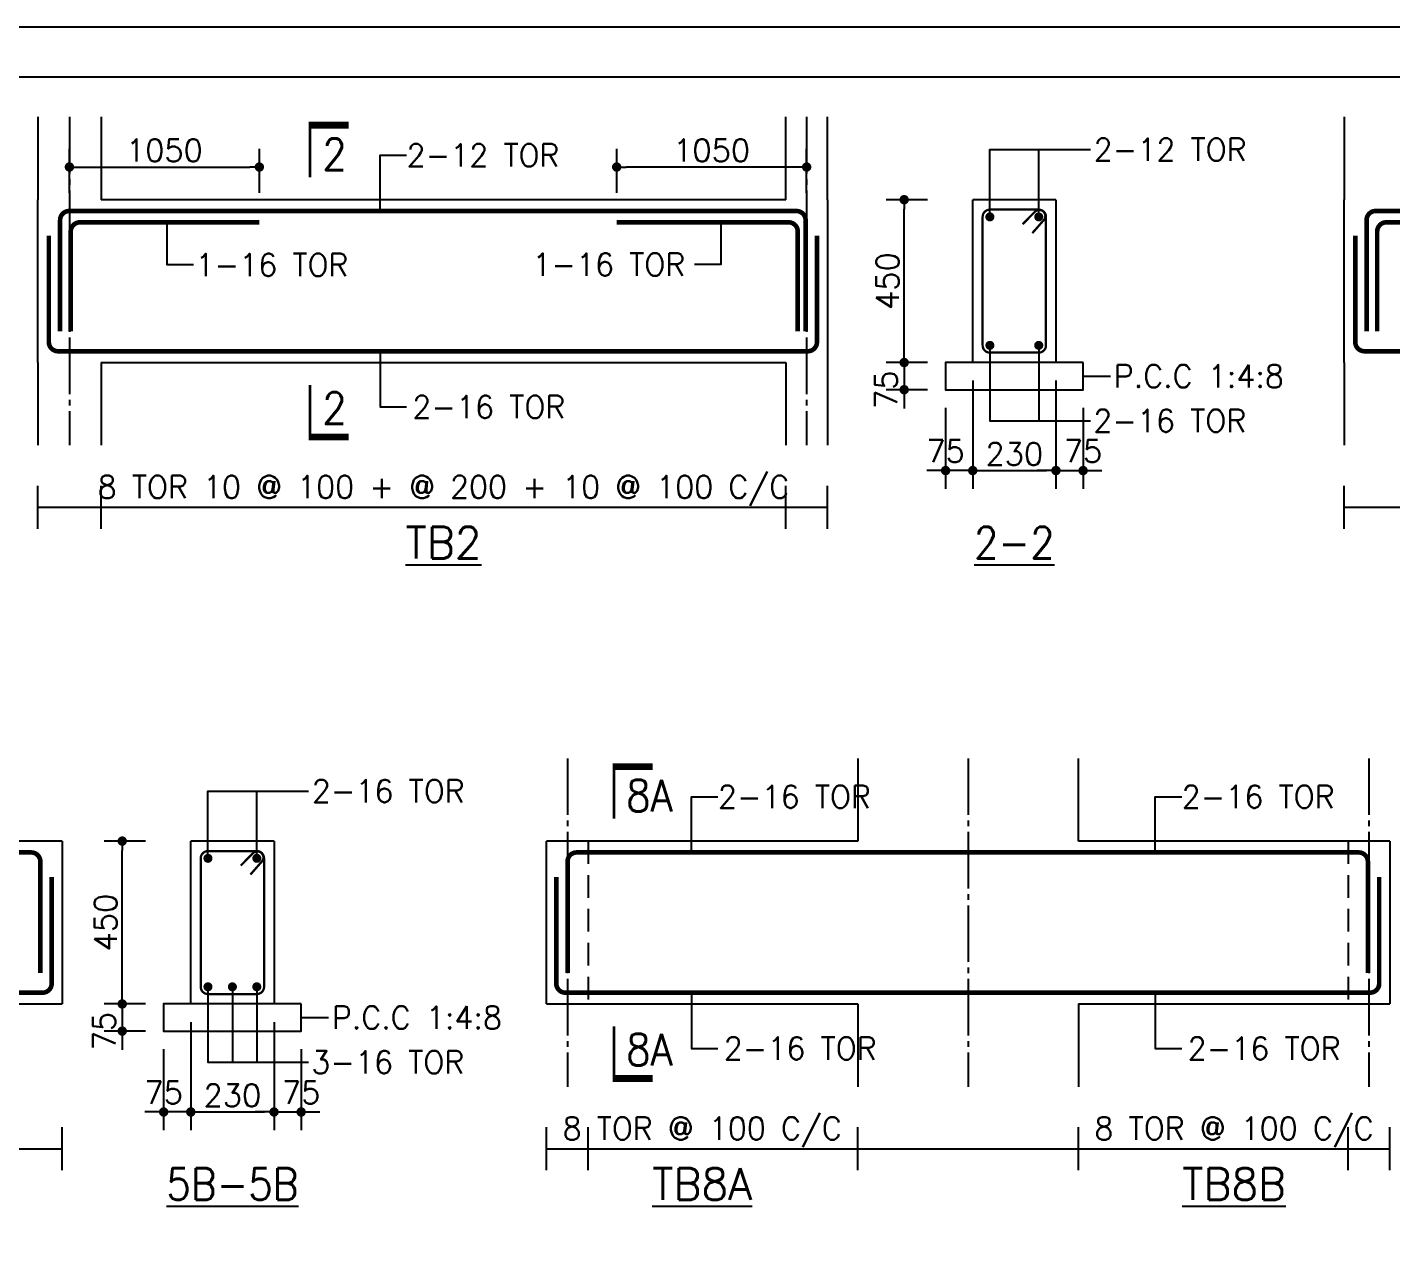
# Model space of a CAD drawing. Extents: x -200722 to 834823, y -494970 to 88783.
# Drawn here: x 240281 to 255365, y -377637 to -364050 of the extents above; entities that cross this region are included whole.
import ezdxf
from ezdxf.enums import TextEntityAlignment as Align

# ---------------------------------------------------------------- set-up
doc = ezdxf.new("R2010")
doc.units = 0
doc.header["$LTSCALE"] = 100
doc.header["$MEASUREMENT"] = 0
doc.header["$PDMODE"] = 34
doc.linetypes.add('CL', pattern=[3.25, 2.5, -0.25, 0.25, -0.25])
doc.linetypes.add('HIDDEN', pattern=[0.375, 0.25, -0.125])
doc.layers.get('0').update_dxf_attribs({"linetype": 'CONTINUOUS'})
doc.layers.get('DEFPOINTS').update_dxf_attribs({"linetype": 'CONTINUOUS'})
doc.layers.add('9_PRINT BOUNDARY_NON PRINT', color=32, linetype='CONTINUOUS', plot=False)
doc.layers.add('9_TITLE TEXT', color=7, linetype='CONTINUOUS', lineweight=20)
for name, color, linetype in [('ARO', 7, 'CONTINUOUS'), ('B_NO', 3, 'CONTINUOUS'), ('BEAM', 4, 'CONTINUOUS'), ('CL', 8, 'CL'), ('FOOTING DIM', 4, 'CONTINUOUS'), ('STEEL', 6, 'CONTINUOUS'), ('TEXT', 2, 'CONTINUOUS')]:
    doc.layers.add(name, color=color, linetype=linetype)
doc.styles.add('ROMANS', font='romans.shx')
doc.styles.get("Standard").update_dxf_attribs({"font": 'simplex.shx'})
doc.dimstyles.new('STANDARD$0', dxfattribs={"dimtxt": 2.5, "dimasz": 2.5, "dimexe": 2, "dimexo": 0.7, "dimgap": 0.9, "dimtad": 1, "dimdec": 0, "dimdsep": 46, "dimtxsty": 'ROMANS', "dimcen": 0.09, "dimclrd": 4, "dimclre": 4, "dimclrt": 3, "dimadec": 0, "dimazin": 0, "dimtfac": 1, "dimtdec": 0, "dimtmove": 0, "dimatfit": 3, "dimfxl": 1, "dimtolj": 1, "dimtzin": 0, "dimarcsym": 0})

# ---------------------------------------------------------------- blocks, each defined once
blk = doc.blocks.new('DOT')
at = {"color": 0, "linetype": 'ByBlock'}
blk.add_line((-0.5, 0), (-1, 0), dxfattribs=at)
at = {"color": 0, "linetype": 'ByBlock', "const_width": 0.5}
blk.add_lwpolyline([(-0.25, 0, 1), (0.25, 0, 1)], format="xyb", close=True, dxfattribs=at)
blk = doc.blocks.new('*D1426')
at = {"layer": 'BEAM', "color": 0, "lineweight": -2, "transparency": 16777216}
for p, q in [((246797, -365880), (246797, -365394)), ((248897, -365880), (248897, -365394)), ((248793, -365594), (246901, -365594))]:
    blk.add_line(p, q, dxfattribs=at)
at = {"layer": 'DEFPOINTS', "color": 0, "lineweight": -3, "transparency": 16777216}
for p in [(246797, -365594), (246797, -366080), (248897, -366080)]:
    blk.add_point(p, dxfattribs=at)
at = {"layer": 'BEAM', "color": 0, "lineweight": -2, "transparency": 16777216, "xscale": 104, "yscale": 104, "zscale": 104, "rotation": 180}
blk.add_blockref('DOT', (246797, -365594), dxfattribs=at)
at = {"layer": 'BEAM', "color": 0, "lineweight": -2, "transparency": 16777216, "xscale": 104, "yscale": 104, "zscale": 104}
blk.add_blockref('DOT', (248897, -365594), dxfattribs=at)
at = {"layer": 'BEAM', "color": 0, "transparency": 16777216, "insert": (247847, -365410), "char_height": 248, "attachment_point": 5}
blk.add_mtext('\\A1;1050', dxfattribs=at)
blk = doc.blocks.new('_DOT')
at = {"color": 0, "linetype": 'ByBlock'}
blk.add_line((-0.5, 0), (-1, 0), dxfattribs=at)
at = {"color": 0, "linetype": 'ByBlock', "const_width": 0.5}
blk.add_lwpolyline([(-0.25, 0, 1), (0.25, 0, 1)], format="xyb", close=True, dxfattribs=at)
blk = doc.blocks.new('*D1427')
at = {"layer": 'BEAM', "color": 0, "lineweight": -2, "transparency": 16777216}
for p, q in [((250733, -367955), (250733, -369149)), ((251653, -367955), (251653, -369149)), ((250837, -368949), (251549, -368949))]:
    blk.add_line(p, q, dxfattribs=at)
at = {"layer": 'DEFPOINTS', "color": 0, "lineweight": -3, "transparency": 16777216}
for p in [(250733, -367755), (251653, -367755), (251653, -368949)]:
    blk.add_point(p, dxfattribs=at)
at = {"layer": 'BEAM', "color": 0, "lineweight": -2, "transparency": 16777216, "xscale": 104, "yscale": 104, "zscale": 104, "rotation": 180}
blk.add_blockref('DOT', (250733, -368949), dxfattribs=at)
at = {"layer": 'BEAM', "color": 0, "lineweight": -2, "transparency": 16777216, "xscale": 104, "yscale": 104, "zscale": 104}
blk.add_blockref('DOT', (251653, -368949), dxfattribs=at)
at = {"layer": 'BEAM', "color": 0, "transparency": 16777216, "insert": (251193, -368765), "char_height": 248, "attachment_point": 5}
blk.add_mtext('\\A1;230', dxfattribs=at)
blk = doc.blocks.new('*D1428')
at = {"layer": 'BEAM', "color": 0, "lineweight": -2, "transparency": 16777216}
for p, q in [((250233, -365955), (249775, -365955)), ((249975, -367651), (249975, -366059)), ((250233, -367755), (249775, -367755))]:
    blk.add_line(p, q, dxfattribs=at)
at = {"layer": 'DEFPOINTS', "color": 0, "lineweight": -3, "transparency": 16777216}
for p in [(249975, -365955), (250433, -365955), (250433, -367755)]:
    blk.add_point(p, dxfattribs=at)
at = {"layer": 'BEAM', "color": 0, "lineweight": -2, "transparency": 16777216, "xscale": 104, "yscale": 104, "zscale": 104}
for p, rotation in [((249975, -365955), 90), ((249975, -367755), 270)]:
    blk.add_blockref('DOT', p, dxfattribs=dict(at, rotation=rotation))
at = {"layer": 'BEAM', "color": 0, "transparency": 16777216, "insert": (249791, -366855), "char_height": 248, "attachment_point": 5, "rotation": 90}
blk.add_mtext('\\A1;450', dxfattribs=at)
blk = doc.blocks.new('*D1429')
at = {"layer": 'BEAM', "color": 0, "lineweight": -2, "transparency": 16777216}
for p, q in [((240747, -365880), (240747, -365394)), ((242847, -365880), (242847, -365394)), ((240851, -365594), (242743, -365594))]:
    blk.add_line(p, q, dxfattribs=at)
at = {"layer": 'DEFPOINTS', "color": 0, "lineweight": -3, "transparency": 16777216}
for p in [(242847, -365594), (240747, -366080), (242847, -366080)]:
    blk.add_point(p, dxfattribs=at)
at = {"layer": 'BEAM', "color": 0, "lineweight": -2, "transparency": 16777216, "xscale": 104, "yscale": 104, "zscale": 104, "rotation": 180}
blk.add_blockref('DOT', (240747, -365594), dxfattribs=at)
at = {"layer": 'BEAM', "color": 0, "lineweight": -2, "transparency": 16777216, "xscale": 104, "yscale": 104, "zscale": 104}
blk.add_blockref('DOT', (242847, -365594), dxfattribs=at)
at = {"layer": 'BEAM', "color": 0, "transparency": 16777216, "insert": (241797, -365410), "char_height": 248, "attachment_point": 5}
blk.add_mtext('\\A1;1050', dxfattribs=at)
blk = doc.blocks.new('*D1430')
at = {"layer": 'BEAM', "color": 0, "lineweight": -2, "transparency": 16777216}
for p, q in [((251653, -368255), (251653, -369149)), ((251953, -368255), (251953, -369149)), ((251549, -368949), (251445, -368949)), ((251653, -368949), (251953, -368949)), ((252057, -368949), (252161, -368949))]:
    blk.add_line(p, q, dxfattribs=at)
at = {"layer": 'DEFPOINTS', "color": 0, "lineweight": -3, "transparency": 16777216}
for p in [(251653, -368055), (251953, -368055), (251953, -368949)]:
    blk.add_point(p, dxfattribs=at)
at = {"layer": 'BEAM', "color": 0, "lineweight": -2, "transparency": 16777216, "xscale": 104, "yscale": 104, "zscale": 104}
blk.add_blockref('DOT', (251653, -368949), dxfattribs=at)
at = {"layer": 'BEAM', "color": 0, "lineweight": -2, "transparency": 16777216, "xscale": 104, "yscale": 104, "zscale": 104, "rotation": 180}
blk.add_blockref('DOT', (251953, -368949), dxfattribs=at)
at = {"layer": 'BEAM', "color": 0, "transparency": 16777216, "insert": (251953, -368733), "char_height": 248, "attachment_point": 5}
blk.add_mtext('\\A1;75', dxfattribs=at)
blk = doc.blocks.new('*D1431')
at = {"layer": 'BEAM', "color": 0, "lineweight": -2, "transparency": 16777216}
for p, q in [((250433, -368255), (250433, -369149)), ((250733, -368255), (250733, -369149)), ((250329, -368949), (250225, -368949)), ((250733, -368949), (250433, -368949)), ((250837, -368949), (250941, -368949))]:
    blk.add_line(p, q, dxfattribs=at)
at = {"layer": 'DEFPOINTS', "color": 0, "lineweight": -3, "transparency": 16777216}
for p in [(250433, -368055), (250733, -368055), (250433, -368949)]:
    blk.add_point(p, dxfattribs=at)
at = {"layer": 'BEAM', "color": 0, "lineweight": -2, "transparency": 16777216, "xscale": 104, "yscale": 104, "zscale": 104}
blk.add_blockref('DOT', (250433, -368949), dxfattribs=at)
at = {"layer": 'BEAM', "color": 0, "lineweight": -2, "transparency": 16777216, "xscale": 104, "yscale": 104, "zscale": 104, "rotation": 180}
blk.add_blockref('DOT', (250733, -368949), dxfattribs=at)
at = {"layer": 'BEAM', "color": 0, "transparency": 16777216, "insert": (250433, -368733), "char_height": 248, "attachment_point": 5}
blk.add_mtext('\\A1;75', dxfattribs=at)
blk = doc.blocks.new('*D1432')
at = {"layer": 'BEAM', "color": 0, "lineweight": -2, "transparency": 16777216}
for p, q in [((249975, -367651), (249975, -367547)), ((250233, -367755), (249775, -367755)), ((249975, -367755), (249975, -368055)), ((250233, -368055), (249775, -368055)), ((249975, -368159), (249975, -368263))]:
    blk.add_line(p, q, dxfattribs=at)
at = {"layer": 'DEFPOINTS', "color": 0, "lineweight": -3, "transparency": 16777216}
for p in [(250433, -367755), (249975, -368055), (250433, -368055)]:
    blk.add_point(p, dxfattribs=at)
at = {"layer": 'BEAM', "color": 0, "lineweight": -2, "transparency": 16777216, "xscale": 104, "yscale": 104, "zscale": 104}
for p, rotation in [((249975, -367755), 270), ((249975, -368055), 90)]:
    blk.add_blockref('DOT', p, dxfattribs=dict(at, rotation=rotation))
at = {"layer": 'BEAM', "color": 0, "transparency": 16777216, "insert": (249775, -368055), "char_height": 248, "attachment_point": 5, "rotation": 90}
blk.add_mtext('\\A1;75', dxfattribs=at)
blk = doc.blocks.new('*D1450')
at = {"layer": 'BEAM', "color": 0, "lineweight": -2, "transparency": 16777216}
for p, q in [((242089, -375044), (242089, -376238)), ((243009, -375044), (243009, -376238)), ((242193, -376038), (242905, -376038))]:
    blk.add_line(p, q, dxfattribs=at)
at = {"layer": 'DEFPOINTS', "color": 0, "lineweight": -3, "transparency": 16777216}
for p in [(242089, -374844), (243009, -374844), (243009, -376038)]:
    blk.add_point(p, dxfattribs=at)
at = {"layer": 'BEAM', "color": 0, "lineweight": -2, "transparency": 16777216, "xscale": 104, "yscale": 104, "zscale": 104, "rotation": 180}
blk.add_blockref('DOT', (242089, -376038), dxfattribs=at)
at = {"layer": 'BEAM', "color": 0, "lineweight": -2, "transparency": 16777216, "xscale": 104, "yscale": 104, "zscale": 104}
blk.add_blockref('DOT', (243009, -376038), dxfattribs=at)
at = {"layer": 'BEAM', "color": 0, "transparency": 16777216, "insert": (242549, -375854), "char_height": 248, "attachment_point": 5}
blk.add_mtext('\\A1;230', dxfattribs=at)
blk = doc.blocks.new('*D1451')
at = {"layer": 'BEAM', "color": 0, "lineweight": -2, "transparency": 16777216}
for p, q in [((241589, -373044), (241131, -373044)), ((241331, -374740), (241331, -373148)), ((241589, -374844), (241131, -374844))]:
    blk.add_line(p, q, dxfattribs=at)
at = {"layer": 'DEFPOINTS', "color": 0, "lineweight": -3, "transparency": 16777216}
for p in [(241331, -373044), (241789, -373044), (241789, -374844)]:
    blk.add_point(p, dxfattribs=at)
at = {"layer": 'BEAM', "color": 0, "lineweight": -2, "transparency": 16777216, "xscale": 104, "yscale": 104, "zscale": 104}
for p, rotation in [((241331, -373044), 90), ((241331, -374844), 270)]:
    blk.add_blockref('DOT', p, dxfattribs=dict(at, rotation=rotation))
at = {"layer": 'BEAM', "color": 0, "transparency": 16777216, "insert": (241147, -373944), "char_height": 248, "attachment_point": 5, "rotation": 90}
blk.add_mtext('\\A1;450', dxfattribs=at)
blk = doc.blocks.new('*D1453')
at = {"layer": 'BEAM', "color": 0, "lineweight": -2, "transparency": 16777216}
for p, q in [((243009, -375344), (243009, -376238)), ((243309, -375344), (243309, -376238)), ((242905, -376038), (242801, -376038)), ((243009, -376038), (243309, -376038)), ((243413, -376038), (243517, -376038))]:
    blk.add_line(p, q, dxfattribs=at)
at = {"layer": 'DEFPOINTS', "color": 0, "lineweight": -3, "transparency": 16777216}
for p in [(243009, -375144), (243309, -375144), (243309, -376038)]:
    blk.add_point(p, dxfattribs=at)
at = {"layer": 'BEAM', "color": 0, "lineweight": -2, "transparency": 16777216, "xscale": 104, "yscale": 104, "zscale": 104}
blk.add_blockref('DOT', (243009, -376038), dxfattribs=at)
at = {"layer": 'BEAM', "color": 0, "lineweight": -2, "transparency": 16777216, "xscale": 104, "yscale": 104, "zscale": 104, "rotation": 180}
blk.add_blockref('DOT', (243309, -376038), dxfattribs=at)
at = {"layer": 'BEAM', "color": 0, "transparency": 16777216, "insert": (243309, -375822), "char_height": 248, "attachment_point": 5}
blk.add_mtext('\\A1;75', dxfattribs=at)
blk = doc.blocks.new('*D1454')
at = {"layer": 'BEAM', "color": 0, "lineweight": -2, "transparency": 16777216}
for p, q in [((241789, -375344), (241789, -376238)), ((242089, -375344), (242089, -376238)), ((241685, -376038), (241581, -376038)), ((242089, -376038), (241789, -376038)), ((242193, -376038), (242297, -376038))]:
    blk.add_line(p, q, dxfattribs=at)
at = {"layer": 'DEFPOINTS', "color": 0, "lineweight": -3, "transparency": 16777216}
for p in [(241789, -375144), (242089, -375144), (241789, -376038)]:
    blk.add_point(p, dxfattribs=at)
at = {"layer": 'BEAM', "color": 0, "lineweight": -2, "transparency": 16777216, "xscale": 104, "yscale": 104, "zscale": 104}
blk.add_blockref('DOT', (241789, -376038), dxfattribs=at)
at = {"layer": 'BEAM', "color": 0, "lineweight": -2, "transparency": 16777216, "xscale": 104, "yscale": 104, "zscale": 104, "rotation": 180}
blk.add_blockref('DOT', (242089, -376038), dxfattribs=at)
at = {"layer": 'BEAM', "color": 0, "transparency": 16777216, "insert": (241789, -375822), "char_height": 248, "attachment_point": 5}
blk.add_mtext('\\A1;75', dxfattribs=at)
blk = doc.blocks.new('*D1455')
at = {"layer": 'BEAM', "color": 0, "lineweight": -2, "transparency": 16777216}
for p, q in [((241331, -374740), (241331, -374636)), ((241589, -374844), (241131, -374844)), ((241331, -374844), (241331, -375144)), ((241589, -375144), (241131, -375144)), ((241331, -375248), (241331, -375352))]:
    blk.add_line(p, q, dxfattribs=at)
at = {"layer": 'DEFPOINTS', "color": 0, "lineweight": -3, "transparency": 16777216}
for p in [(241789, -374844), (241331, -375144), (241789, -375144)]:
    blk.add_point(p, dxfattribs=at)
at = {"layer": 'BEAM', "color": 0, "lineweight": -2, "transparency": 16777216, "xscale": 104, "yscale": 104, "zscale": 104}
for p, rotation in [((241331, -374844), 270), ((241331, -375144), 90)]:
    blk.add_blockref('DOT', p, dxfattribs=dict(at, rotation=rotation))
at = {"layer": 'BEAM', "color": 0, "transparency": 16777216, "insert": (241131, -375144), "char_height": 248, "attachment_point": 5, "rotation": 90}
blk.add_mtext('\\A1;75', dxfattribs=at)

msp = doc.modelspace()

# ---------------------------------------------------------------- linework, layer by layer
at = {"color": 18, "true_color": 0x000000}
msp.add_lwpolyline([(223222.7, -428839.6), (314632.7, -428839.6), (314632.7, -364599.6), (223222.7, -364599.6)], close=True, dxfattribs=at)
at = {"layer": '9_PRINT BOUNDARY_NON PRINT', "color": 18, "true_color": 0x000000}
msp.add_lwpolyline([(222672.7, -429389.6), (315182.7, -429389.6), (315182.7, -364049.6), (222672.7, -364049.6)], close=True, dxfattribs=at)
at = {"layer": '9_TITLE TEXT', "color": 18, "true_color": 0x000000}
msp.add_lwpolyline([(314632.7, -364599.6), (223222.7, -364599.6), (223222.7, -428839.6), (314632.7, -428839.6)], dxfattribs=at)
at = {"layer": 'ARO', "color": 18, "true_color": 0x000000}
for points, elevation in [([(244180.8, -366080), (244180.8, -365464.2), (244473.9, -365464.2)], -1101.5), ([(241825.3, -366205), (241825.3, -366672), (242118.4, -366672)], -1101.5), ([(247948.7, -366205), (247948.7, -366672), (247655.6, -366672)], 0), ([(244180.8, -367630), (244180.8, -368245.9), (244473.9, -368245.9)], -1101.5), ([(247622.7, -373169.3), (247622.7, -372553.5), (247915.8, -372553.5)], 1101.5), ([(252750.2, -373169.3), (252750.2, -372553.5), (253043.3, -372553.5)], 0), ([(247622.7, -374719.3), (247622.7, -375335.2), (247915.8, -375335.2)], 1101.5), ([(252750.2, -374719.3), (252750.2, -375335.2), (253043.3, -375335.2)], 0)]:
    msp.add_lwpolyline(points, dxfattribs=dict(at, elevation=elevation))
at = {"layer": 'B_NO', "color": 7}
for points, elevation in [([(243407.1, -365707.9, 30, 30, 0), (243407.1, -365131.4, 75, 75, 0), (243834.6, -365131.4, 75, 75, 0)], -1101.5), ([(243407.1, -368002.2, 30, 30, 0), (243407.1, -368578.7, 75, 75, 0), (243834.6, -368578.7, 75, 75, 0)], -1101.5), ([(246766.7, -372797.2, 30, 30, 0), (246766.7, -372220.7, 75, 75, 0), (247194.2, -372220.7, 75, 75, 0)], 1101.5), ([(246766.7, -375091.5, 30, 30, 0), (246766.7, -375668, 75, 75, 0), (247194.2, -375668, 75, 75, 0)], 1101.5)]:
    msp.add_lwpolyline(points, format="xyseb", dxfattribs=dict(at, elevation=elevation))
at = {"layer": 'BEAM', "color": 18, "linetype": 'ByBlock', "true_color": 0x000000}
for p, q in [((240396.8, -365040.6), (240396.8, -365955)), ((241096.8, -365040.6, 62.1), (241096.8, -365955, 62.1)), ((248666.8, -365955), (248666.8, -365040.6)), ((249126.8, -365955), (249126.8, -365040.6)), ((254839, -365040.6, 0), (254839, -365955, 0)), ((240396.8, -367755), (240396.8, -365955)), ((249126.8, -365955), (249126.8, -367755)), ((254839, -367755), (254839, -365955, 0)), ((240396.8, -367755), (240396.8, -368669.4)), ((241096.8, -367755), (248666.8, -367755)), ((241096.8, -367755), (241096.8, -368669.4)), ((248666.8, -367755), (248666.8, -368669.4)), ((249126.8, -367755), (249126.8, -368669.4)), ((254839, -367755), (254839, -368669.4)), ((240396.8, -369592.7), (240396.8, -369117.4)), ((241096.8, -369592.7), (241096.8, -369117.4)), ((248666.8, -369592.7), (248666.8, -369117.4)), ((249126.8, -369592.7), (249126.8, -369117.4)), ((254839, -369592.7, 0), (254839, -369117.4, 0)), ((240396.8, -369355), (249126.8, -369355)), ((254839, -369355, 0), (274801, -369355, 0)), ((249462.1, -372129.9, 1101.5), (249462.1, -373044.3, 1101.5)), ((251902.1, -373044.3, 1101.5), (251902.1, -372129.9, 1101.5)), ((240667.2, -373044.3, 1101.5), (240667.2, -374844.3, 1101.5)), ((246022.1, -374844.3, 1101.5), (246022.1, -373044.3, 1101.5)), ((255342.1, -373044.3, 1101.5), (255342.1, -374844.3, 1101.5)), ((236747.2, -374844.3, 1101.5), (240667.2, -374844.3, 1101.5)), ((246022.1, -374844.3, 1101.5), (249462.1, -374844.3, 1101.5)), ((249462.1, -374844.3, 1101.5), (249462.1, -375758.7, 1101.5)), ((251902.1, -374844.3, 1101.5), (255342.1, -374844.3, 1101.5)), ((251902.1, -374844.3, 1101.5), (251902.1, -375758.7, 1101.5)), ((240667.2, -376682, 1101.5), (240667.2, -376206.7, 1101.5)), ((246022.1, -376682, 1101.5), (246022.1, -376206.7, 1101.5)), ((246482.1, -376682, 1101.5), (246482.1, -376206.7, 1101.5)), ((249462.1, -376682, 1101.5), (249462.1, -376206.7, 1101.5)), ((251902.1, -376682, 1101.5), (251902.1, -376206.7, 1101.5)), ((254882.1, -376682, 1101.5), (254882.1, -376206.7, 1101.5)), ((255342.1, -376682, 1101.5), (255342.1, -376206.7, 1101.5)), ((223507.2, -376444.3, 1101.5), (240667.2, -376444.3, 1101.5)), ((246022.1, -376444.3, 1101.5), (255342.1, -376444.3, 1101.5))]:
    msp.add_line(p, q, dxfattribs=at)
at = {"layer": 'BEAM', "color": 18, "true_color": 0x000000}
for p, q in [((251652.5, -365955, 0), (250732.5, -365955, 0)), ((250732.5, -367755), (250732.5, -365955, 0)), ((251652.5, -365955, 0), (251652.5, -367755)), ((251652.5, -367755), (250732.5, -367755)), ((243008.8, -373044.3, 1101.5), (242088.8, -373044.3, 1101.5)), ((242088.8, -374844.3, 1101.5), (242088.8, -373044.3, 1101.5)), ((243008.8, -373044.3, 1101.5), (243008.8, -374844.3, 1101.5)), ((243008.8, -374844.3, 1101.5), (242088.8, -374844.3, 1101.5))]:
    msp.add_line(p, q, dxfattribs=at)
at = {"layer": 'BEAM', "color": 18, "linetype": 'HIDDEN', "ltscale": 10, "true_color": 0x000000}
for p, q in [((246482.1, -373044.3, 1101.5), (246482.1, -374844.3, 1101.5)), ((254882.1, -373044.3, 1101.5), (254882.1, -374844.3, 1101.5))]:
    msp.add_line(p, q, dxfattribs=at)
at = {"layer": 'BEAM', "color": 18, "true_color": 0x000000}
for points, elevation in [([(251652.5, -366555), (251652.5, -367755)], 0), ([(243008.8, -373644.3), (243008.8, -374844.3)], 1101.5)]:
    msp.add_lwpolyline(points, dxfattribs=dict(at, elevation=elevation))
for points, elevation in [([(251952.5, -367755), (250432.5, -367755), (250432.5, -368055), (251952.5, -368055)], 0), ([(243308.8, -374844.3), (241788.8, -374844.3), (241788.8, -375144.3), (243308.8, -375144.3)], 1101.5)]:
    msp.add_lwpolyline(points, close=True, dxfattribs=dict(at, elevation=elevation))
at = {"layer": 'CL', "color": 18, "linetype": 'CL', "lineweight": -3, "ltscale": 2.5, "true_color": 0x000000}
for p, q in [((240746.8, -365040.6), (240746.8, -368669.4)), ((248896.8, -365040.6), (248896.8, -368669.4)), ((246252.1, -372129.9, 1101.5), (246252.1, -375758.7, 1101.5)), ((250682.1, -372129.9, 1101.5), (250682.1, -375758.7, 1101.5)), ((255112.1, -372129.9, 1101.5), (255112.1, -375758.7, 1101.5))]:
    msp.add_line(p, q, dxfattribs=at)
at = {"layer": 'FOOTING DIM', "color": 18, "true_color": 0x000000}
for p, q in [((248666.8, -365955, 0.2), (241096.8, -365955)), ((240667.2, -373044.3, 1106.3), (236747.2, -373044.3, 1085.8)), ((249462.1, -373044.3, 1036), (246022.1, -373044.3, 1007)), ((255342.1, -373044.3, 1106.3), (251902.1, -373044.3, 1085.8))]:
    msp.add_line(p, q, dxfattribs=at)
at = {"layer": 'STEEL', "color": 18, "true_color": 0x000000}
for points, const_width, elevation in [([(248886, -367410.9), (248886, -366181.6, 0.4142136), (248784.4, -366080), (240744.5, -366080, 0.4142136), (240644.5, -366180), (240644.5, -367410.9)], 50.8, -1101.5), ([(251284, -366226), (251424.4, -366084.2, -0.9245164), (251518.7, -366179.9), (251391.3, -366324.9, -122.114008)], 25, 0), ([(274560.1, -367410.9), (274560.1, -366181.6, 0.4142136), (274458.5, -366080), (255186.6, -366080, 0.4142136), (255086.6, -366180), (255086.6, -367410.9)], 50.8, -1101.5), ([(240519.5, -366351.7), (240519.5, -367528.4, 0.4142136), (240621.1, -367630), (248909.4, -367630, 0.4142136), (249011, -367528.4), (249011, -366351.7)], 50.8, -1101.5), ([(254961.6, -366351.7), (254961.6, -367528.4, 0.4142136), (255063.2, -367630), (274583.5, -367630, 0.4142136), (274685.1, -367528.4), (274685.1, -366351.7)], 50.8, -1101.5), ([(240426.3, -374500.2), (240426.3, -373270.9, 0.4142136), (240324.7, -373169.3), (223839, -373169.3, 0.4142136), (223739, -373269.3), (223739, -374500.2)], 50.8, 0), ([(242640.2, -373315.3), (242780.6, -373173.5, -0.9245164), (242874.9, -373269.2), (242747.6, -373414.2, -122.114008)], 25, 1101.5), ([(255101.2, -374500.2), (255101.2, -373270.9, 0.4142136), (254999.6, -373169.3), (246353.9, -373169.3, 0.4142136), (246253.9, -373269.3), (246253.9, -374500.2)], 50.8, 0), ([(223614, -373441), (223614, -374617.7, 0.4142136), (223715.6, -374719.3), (240449.7, -374719.3, 0.4142136), (240551.3, -374617.7), (240551.3, -373441)], 50.8, 0), ([(246128.9, -373441), (246128.9, -374617.7, 0.4142136), (246230.5, -374719.3), (255124.6, -374719.3, 0.4142136), (255226.2, -374617.7), (255226.2, -373441)], 50.8, 0)]:
    msp.add_lwpolyline(points, format="xyb", dxfattribs=dict(at, const_width=const_width, elevation=elevation))
for points, const_width, elevation in [([(250922.5, -366065), (251462.5, -366065, -0.4142136), (251542.5, -366145), (251542.5, -367565, -0.4142136), (251462.5, -367645), (250922.5, -367645, -0.4142136), (250842.5, -367565), (250842.5, -366145, -0.4142136)], 25.4, 0), ([(250897.5, -366145, 1), (250947.5, -366145, 1)], 50, 0), ([(251437.5, -366145, 1), (251487.5, -366145, 1)], 50, 0), ([(250897.5, -367565, -1), (250947.5, -367565, -1)], 50, 0), ([(251437.5, -367565, -1), (251487.5, -367565, -1)], 50, 0), ([(242278.8, -373154.3), (242818.8, -373154.3, -0.4142136), (242898.8, -373234.3), (242898.8, -374654.3, -0.4142136), (242818.8, -374734.3), (242278.8, -374734.3, -0.4142136), (242198.8, -374654.3), (242198.8, -373234.3, -0.4142136)], 25.4, 1101.5), ([(242253.8, -373234.3, 1), (242303.8, -373234.3, 1)], 50, 1101.5), ([(242793.8, -373234.3, 1), (242843.8, -373234.3, 1)], 50, 1101.5), ([(242253.8, -374654.3, -1), (242303.8, -374654.3, -1)], 50, 1101.5), ([(242523.8, -374654.3, -1), (242573.8, -374654.3, -1)], 50, 1101.5), ([(242793.8, -374654.3, -1), (242843.8, -374654.3, -1)], 50, 1101.5)]:
    msp.add_lwpolyline(points, format="xyb", close=True, dxfattribs=dict(at, const_width=const_width, elevation=elevation))
at = {"layer": 'STEEL', "color": 3, "const_width": 50.8}
for points, elevation in [([(240761.9, -367410.9), (240761.9, -366306.6, -0.4142136), (240863.5, -366205), (242846.8, -366205)], -1101.5), ([(248798.6, -367410.9), (248798.6, -366306.6, 0.4142136), (248697, -366205), (246796.8, -366205)], 0), ([(255204.1, -367410.9), (255204.1, -366306.6, -0.4142136), (255305.7, -366205), (258439, -366205)], -1101.5)]:
    msp.add_lwpolyline(points, format="xyb", dxfattribs=dict(at, elevation=elevation))
at = {"layer": 'TEXT', "color": 18, "true_color": 0x000000}
for points, elevation in [([(250922.5, -366145), (250922.5, -365401.3), (252034.1, -365401.3)], 0), ([(251462.5, -366145), (251462.5, -365401.3)], 0), ([(250922.5, -367565), (250922.5, -368398.3), (252034.1, -368398.3)], 0), ([(251462.5, -367565), (251462.5, -368398.3)], 0), ([(251952.5, -367905), (252256.1, -367905)], 0), ([(242278.8, -373234.3), (242278.8, -372490.6), (243390.4, -372490.6)], 1101.5), ([(242818.8, -373234.3), (242818.8, -372490.6)], 1101.5), ([(242278.8, -374654.3), (242278.8, -375487.6), (243390.4, -375487.6)], 1101.5), ([(242548.8, -374654.3), (242548.8, -375487.6)], 1101.5), ([(242818.8, -374654.3), (242818.8, -375487.6)], 1101.5), ([(243308.8, -374994.3), (243612.3, -374994.3)], 1101.5)]:
    msp.add_lwpolyline(points, dxfattribs=dict(at, elevation=elevation))

# ---------------------------------------------------------------- texts
at = {"layer": 'B_NO', "color": 18, "true_color": 0x000000, "width": 0.9}
for s, p in [('2', (243542.7, -365451.9, -1101.5)), ('2', (243542.7, -368258.2, -1101.5)), ('8A', (246902.3, -372541.2, 1101.5)), ('8A', (246902.3, -375347.5, 1101.5))]:
    msp.add_text(s, height=350, dxfattribs=at).set_placement(p, align=Align.MIDDLE_LEFT)
at = {"layer": 'B_NO', "color": 18, "true_color": 0x000000}
for s, height, width, p in [('8 TOR 10 @ 100 + @ 200 + 10 @ 100 C/C', 250, 0.98, (244881.8, -369147.9)), ('%%UTB2', 350, 0.98, (244881.8, -369745.3)), ('%%U2-2', 350, 0.9, (251192.5, -369745.3)), ('8 TOR @ 100 C/C', 250, 0.98, (247742.1, -376237.2, 0)), ('8 TOR @ 100 C/C', 250, 0.98, (253622.1, -376237.2, 0)), ('%%U5B-5B', 350, 0.9, (242548.8, -376834.6, 1101.5)), ('%%UTB8A', 350, 0.98, (247742.1, -376834.6, 0)), ('%%UTB8B', 350, 0.98, (253622.1, -376834.6, 0))]:
    msp.add_text(s, height=height, dxfattribs=dict(at, width=width)).set_placement(p, align=Align.MIDDLE)
at = {"layer": 'TEXT', "color": 18, "true_color": 0x000000, "width": 0.98}
for s, p in [('2-12 TOR', (252070.5, -365401.3, 0)), ('2-12 TOR', (244473.9, -365464.2, -1101.5)), ('1-16 TOR', (242141.3, -366675.9, -1101.5)), ('1-16 TOR', (245865.1, -366672)), ('P.C.C 1:4:8', (252292.4, -367905, 0)), ('2-16 TOR', (244538.8, -368245.9, -1101.5)), ('2-16 TOR', (252065.8, -368398.3)), ('2-16 TOR', (243426.8, -372490.6, 1101.5)), ('2-16 TOR', (247915.8, -372553.5, 1101.5)), ('2-16 TOR', (253043.3, -372553.5)), ('P.C.C 1:4:8', (243648.7, -374994.3, 1101.5)), ('2-16 TOR', (247980.7, -375335.2, 1101.5)), ('2-16 TOR', (253108.2, -375335.2, 0)), ('3-16 TOR', (243422.1, -375487.6, 1101.5))]:
    msp.add_text(s, height=250, dxfattribs=at).set_placement(p, align=Align.MIDDLE_LEFT)

# ---------------------------------------------------------------- dimensions: what is measured, and where the dimension line sits
at = {"layer": 'BEAM', "color": 18, "true_color": 0x000000}
for base, p1, p2, override, picture, middle in [((242846.8, -365594.4, -1101.5), (240746.8, -366080.1, -1101.5), (242846.8, -366080.1, -1101.5), {"dimscale": 8, "dimtxt": 31, "dimasz": 13, "dimexe": 25, "dimexo": 25, "dimgap": 7.5, "dimdec": 0, "dimlfac": 0.5, "dimzin": 3, "dimtxsty": 'Standard', "dimblk": 'DOT', "dimcen": 3, "dimdle": 4, "dimclrd": 0, "dimclre": 0, "dimclrt": 0, "dimtdec": 0, "dimtmove": 2, "dimldrblk": 'DOT', "dimtzin": 3}, '*D1429', (241796.8, -365410.4, -1101.5)), ((251652.5, -368948.9), (250732.5, -367755), (251652.5, -367755), {"dimscale": 8, "dimtxt": 31, "dimasz": 13, "dimexe": 25, "dimexo": 25, "dimgap": 7.5, "dimdec": 0, "dimlfac": 0.25, "dimzin": 3, "dimtxsty": 'Standard', "dimblk": 'DOT', "dimcen": 3, "dimdle": 4, "dimclrd": 0, "dimclre": 0, "dimclrt": 0, "dimtdec": 0, "dimtmove": 2, "dimldrblk": 'DOT', "dimtzin": 3}, '*D1427', (251192.5, -368764.9)), ((243008.8, -376038.2, 1101.5), (242088.8, -374844.3, 1101.5), (243008.8, -374844.3, 1101.5), {"dimscale": 8, "dimtxt": 31, "dimasz": 13, "dimexe": 25, "dimexo": 25, "dimgap": 7.5, "dimdec": 0, "dimlfac": 0.25, "dimzin": 3, "dimtxsty": 'Standard', "dimblk": 'DOT', "dimcen": 3, "dimdle": 4, "dimclrd": 0, "dimclre": 0, "dimclrt": 0, "dimtdec": 0, "dimtmove": 2, "dimldrblk": 'DOT', "dimtzin": 3}, '*D1450', (242548.8, -375854.2, 1101.5))]:
    dim = msp.add_linear_dim(base=base, p1=p1, p2=p2, dimstyle='STANDARD$0', override=override, dxfattribs=at)
    dim.commit()
    dim.dimension.update_dxf_attribs({"geometry": picture, "text_midpoint": middle})
for base, p1, p2, angle, override, picture, middle in [((246796.8, -365594.4), (248896.8, -366080.1), (246796.8, -366080.1), 180, {"dimscale": 8, "dimtxt": 31, "dimasz": 13, "dimexe": 25, "dimexo": 25, "dimgap": 7.5, "dimdec": 0, "dimlfac": 0.5, "dimzin": 3, "dimtxsty": 'Standard', "dimblk": 'DOT', "dimcen": 3, "dimdle": 4, "dimclrd": 0, "dimclre": 0, "dimclrt": 0, "dimtdec": 0, "dimtmove": 2, "dimldrblk": 'DOT', "dimtzin": 3}, '*D1426', (247846.8, -365410.4)), ((249975.2, -365955, 0), (250432.5, -367755), (250432.5, -365955, 0), 90, {"dimscale": 8, "dimtxt": 31, "dimasz": 13, "dimexe": 25, "dimexo": 25, "dimgap": 7.5, "dimdec": 0, "dimlfac": 0.25, "dimzin": 3, "dimtxsty": 'Standard', "dimblk": 'DOT', "dimcen": 3, "dimdle": 4, "dimclrd": 0, "dimclre": 0, "dimclrt": 0, "dimtdec": 0, "dimtmove": 2, "dimldrblk": 'DOT', "dimtzin": 3}, '*D1428', (249791.2, -366855, 0)), ((241331.4, -373044.3, 1101.5), (241788.8, -374844.3, 1101.5), (241788.8, -373044.3, 1101.5), 90, {"dimscale": 8, "dimtxt": 31, "dimasz": 13, "dimexe": 25, "dimexo": 25, "dimgap": 7.5, "dimdec": 0, "dimlfac": 0.25, "dimzin": 3, "dimtxsty": 'Standard', "dimblk": 'DOT', "dimcen": 3, "dimdle": 4, "dimclrd": 0, "dimclre": 0, "dimclrt": 0, "dimtdec": 0, "dimtmove": 2, "dimldrblk": 'DOT', "dimtzin": 3}, '*D1451', (241147.4, -373944.3, 1101.5))]:
    dim = msp.add_linear_dim(base=base, p1=p1, p2=p2, angle=angle, dimstyle='STANDARD$0', override=override, dxfattribs=at)
    dim.commit()
    dim.dimension.update_dxf_attribs({"geometry": picture, "text_midpoint": middle})
for base, p1, p2, angle, picture, middle in [((249975.2, -368055, 0), (250432.5, -367755), (250432.5, -368055), 270, '*D1432', (249775.2, -368055, 0)), ((250432.5, -368948.9), (250732.5, -368055), (250432.5, -368055), 180, '*D1431', (250432.5, -368733.1)), ((241331.4, -375144.3, 1101.5), (241788.8, -374844.3, 1101.5), (241788.8, -375144.3, 1101.5), 270, '*D1455', (241131.4, -375144.3, 1101.5)), ((241788.8, -376038.2, 1101.5), (242088.8, -375144.3, 1101.5), (241788.8, -375144.3, 1101.5), 180, '*D1454', (241788.8, -375822.4, 1101.5))]:
    dim = msp.add_linear_dim(base=base, p1=p1, p2=p2, angle=angle, dimstyle='STANDARD$0', override={"dimscale": 8, "dimtxt": 31, "dimasz": 13, "dimexe": 25, "dimexo": 25, "dimgap": 7.5, "dimdec": 0, "dimlfac": 0.25, "dimzin": 3, "dimtxsty": 'Standard', "dimblk": 'DOT', "dimcen": 3, "dimdle": 4, "dimclrd": 0, "dimclre": 0, "dimclrt": 0, "dimtdec": 0, "dimtmove": 2, "dimldrblk": 'DOT', "dimtzin": 3}, dxfattribs=at)
    dim.commit()
    dim.dimension.update_dxf_attribs({"geometry": picture, "text_midpoint": middle, "dimtype": 160})
for base, p1, p2, picture, middle in [((251952.5, -368948.9), (251652.5, -368055), (251952.5, -368055), '*D1430', (251952.5, -368733.1)), ((243308.8, -376038.2, 1101.5), (243008.8, -375144.3, 1101.5), (243308.8, -375144.3, 1101.5), '*D1453', (243308.8, -375822.4, 1101.5))]:
    dim = msp.add_linear_dim(base=base, p1=p1, p2=p2, dimstyle='STANDARD$0', override={"dimscale": 8, "dimtxt": 31, "dimasz": 13, "dimexe": 25, "dimexo": 25, "dimgap": 7.5, "dimdec": 0, "dimlfac": 0.25, "dimzin": 3, "dimtxsty": 'Standard', "dimblk": 'DOT', "dimcen": 3, "dimdle": 4, "dimclrd": 0, "dimclre": 0, "dimclrt": 0, "dimtdec": 0, "dimtmove": 2, "dimldrblk": 'DOT', "dimtzin": 3}, dxfattribs=at)
    dim.commit()
    dim.dimension.update_dxf_attribs({"geometry": picture, "text_midpoint": middle, "dimtype": 160})

doc.saveas('drawing.dxf')
